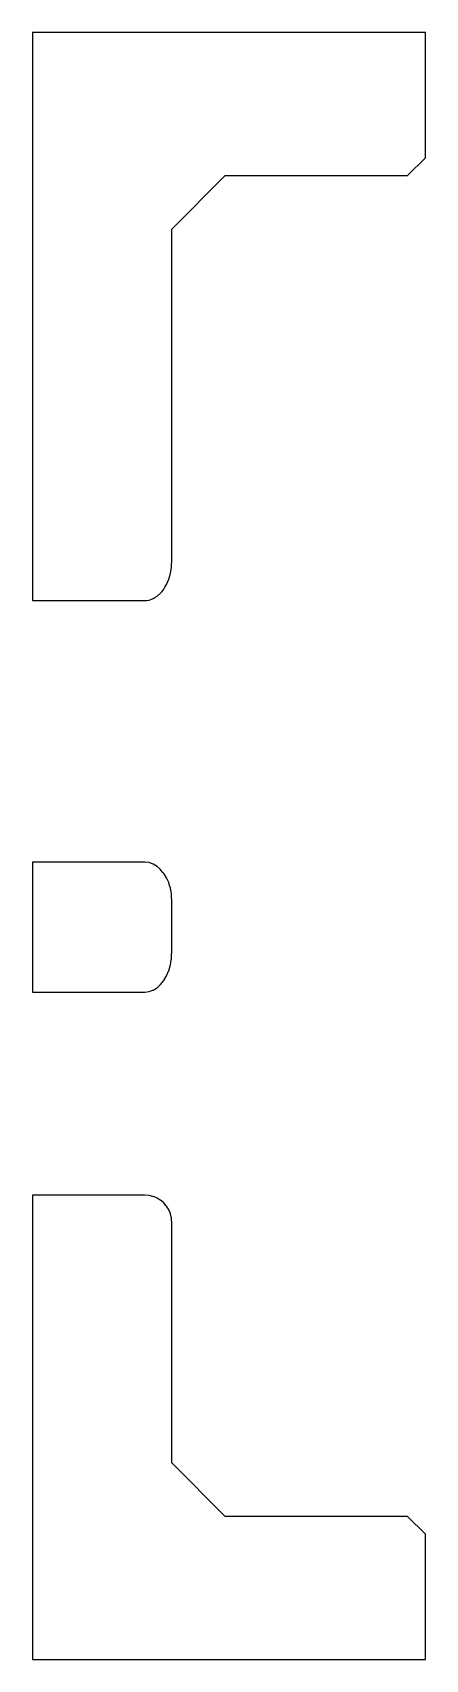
# Model space of a CAD drawing. Header units: metres. Extents: x 0 to 47.5, y 0 to 45.5.
# Drawn here: x 36.5 to 47.5, y 0 to 45.5 of the extents above.
import ezdxf

# ---------------------------------------------------------------- set-up
doc = ezdxf.new("R2010")
doc.units = ezdxf.units.M

msp = doc.modelspace()

# ---------------------------------------------------------------- linework, layer by layer
for p, q in [((47.5, 45.5), (36.5, 45.5)), ((36.5, 45.5), (36.5, 29.6141)), ((47.5, 42), (47.5, 45.5)), ((47, 41.5), (47.5, 42)), ((40.3959, 40), (41.8959, 41.5)), ((41.8959, 41.5), (47, 41.5)), ((40.3959, 30.7115), (40.3959, 40)), ((40.3698, 30.4368), (40.3867, 30.5398)), ((40.3867, 30.5398), (40.3901, 30.6038)), ((40.3901, 30.6038), (40.3959, 30.7115)), ((40.2082, 29.9902), (40.2527, 30.0665)), ((40.2527, 30.0665), (40.2777, 30.1263)), ((40.2777, 30.1263), (40.3142, 30.2133)), ((40.3142, 30.2133), (40.332, 30.2764)), ((40.332, 30.2764), (40.3592, 30.3724)), ((40.3592, 30.3724), (40.3698, 30.4368)), ((36.5, 29.6141), (39.6459, 29.6141)), ((39.6459, 29.6141), (39.6981, 29.6201)), ((39.6981, 29.6201), (39.7632, 29.6276)), ((39.7632, 29.6276), (39.8139, 29.6454)), ((39.8139, 29.6454), (39.8777, 29.6678)), ((39.8777, 29.6678), (39.9254, 29.6967)), ((39.9254, 29.6967), (39.9864, 29.7337)), ((39.9864, 29.7337), (40.0868, 29.8237)), ((40.0868, 29.8237), (40.1249, 29.8714)), ((40.1249, 29.8714), (40.1762, 29.9355)), ((40.1762, 29.9355), (40.2082, 29.9902)), ((39.6459, 22.2983), (36.5, 22.2983)), ((36.5, 22.2983), (36.5, 18.6641)), ((39.7632, 22.2847), (39.6459, 22.2983)), ((39.7655, 22.2839), (39.7632, 22.2847)), ((39.8777, 22.2445), (39.7655, 22.2839)), ((39.8795, 22.2434), (39.8777, 22.2445)), ((39.9864, 22.1786), (39.8795, 22.2434)), ((39.9876, 22.1776), (39.9864, 22.1786)), ((40.0868, 22.0887), (39.9876, 22.1776)), ((40.0872, 22.0881), (40.0868, 22.0887)), ((40.1478, 22.0124), (40.0872, 22.0881)), ((40.1762, 21.9797), (40.1478, 22.0124)), ((40.1811, 21.9721), (40.1762, 21.9797)), ((40.2527, 21.8594), (40.1811, 21.9721)), ((40.2707, 21.8199), (40.2527, 21.8594)), ((40.3142, 21.7246), (40.2707, 21.8199)), ((40.3384, 21.6458), (40.3142, 21.7246)), ((40.3592, 21.5784), (40.3384, 21.6458)), ((40.3808, 21.4576), (40.3592, 21.5784)), ((40.3867, 21.4246), (40.3808, 21.4576)), ((40.395, 21.2821), (40.3867, 21.4246)), ((40.3959, 21.2687), (40.395, 21.2821)), ((40.3959, 19.7615), (40.3959, 21.2687)), ((40.3592, 19.4224), (40.3829, 19.567)), ((40.3829, 19.567), (40.3867, 19.5898)), ((40.3867, 19.5898), (40.3946, 19.7371)), ((40.3946, 19.7371), (40.3959, 19.7615)), ((40.2436, 19.1009), (40.2527, 19.1165)), ((40.2527, 19.1165), (40.3065, 19.245)), ((40.3065, 19.245), (40.3142, 19.2633)), ((40.3142, 19.2633), (40.3533, 19.4017)), ((40.3533, 19.4017), (40.3592, 19.4224)), ((36.5, 18.6641), (39.6459, 18.6641)), ((39.6459, 18.6641), (39.7632, 18.6776)), ((39.7632, 18.6776), (39.8657, 18.7136)), ((39.8657, 18.7136), (39.8777, 18.7178)), ((39.8777, 18.7178), (39.9747, 18.7767)), ((39.9747, 18.7767), (39.9864, 18.7837)), ((39.9864, 18.7837), (40.0868, 18.8737)), ((40.0868, 18.8737), (40.1762, 18.9855)), ((40.1762, 18.9855), (40.2436, 19.1009)), ((39.6459, 12.9861), (36.5, 12.9861)), ((36.5, 12.9861), (36.5, 0)), ((39.758, 12.9773), (39.6459, 12.9861)), ((39.7632, 12.9769), (39.758, 12.9773)), ((39.8714, 12.9509), (39.7632, 12.9769)), ((39.8777, 12.9494), (39.8714, 12.9509)), ((39.9785, 12.9076), (39.8777, 12.9494)), ((39.9864, 12.9043), (39.9785, 12.9076)), ((40.0772, 12.8487), (39.9864, 12.9043)), ((40.0868, 12.8428), (40.0772, 12.8487)), ((40.1653, 12.7756), (40.0868, 12.8428)), ((40.1762, 12.7663), (40.1653, 12.7756)), ((40.2411, 12.6903), (40.1762, 12.7663)), ((40.2527, 12.6767), (40.2411, 12.6903)), ((40.3029, 12.5947), (40.2527, 12.6767)), ((40.3142, 12.5763), (40.3029, 12.5947)), ((40.3496, 12.4908), (40.3142, 12.5763)), ((40.3592, 12.4675), (40.3496, 12.4908)), ((40.38, 12.381), (40.3592, 12.4675)), ((40.3867, 12.353), (40.38, 12.381)), ((40.3934, 12.2677), (40.3867, 12.353)), ((40.3959, 12.2356), (40.3934, 12.2677)), ((40.3959, 5.5), (40.3959, 12.2356)), ((41.8959, 4), (40.3959, 5.5)), ((47, 4), (41.8959, 4)), ((47.5, 3.5), (47, 4)), ((47.5, 0), (47.5, 3.5)), ((36.5, 0), (47.5, 0))]:
    msp.add_line(p, q)

doc.saveas('drawing.dxf')
